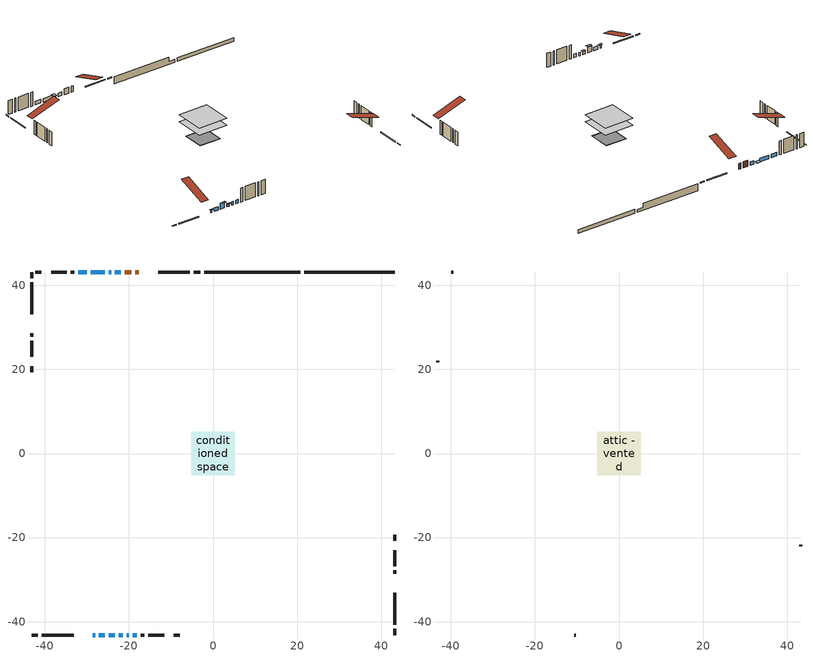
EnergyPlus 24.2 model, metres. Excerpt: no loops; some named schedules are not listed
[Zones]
conditioned space
 floor adiabatic (AdiabaticFloorConstruction): -5.22,-5.22 -5.22,5.22 5.22,5.22 5.22,-5.22 z3.69
 floor foundation (Slab1 construction): -3.64,-3.64 -3.64,3.64 3.64,3.64 3.64,-3.64 z-1.19
 floor foundation (Slab1 construction 1): -3.75,-3.75 -3.75,3.75 3.75,3.75 3.75,-3.75 z-1.19
 wall outside (RimJoist1 construction): -3.04,43.17 -4.57,43.17 / -43.17,-43.17 -41.64,-43.17 / -43.17,43.17 -43.17,41.64 / 43.17,-43.17 43.17,-41.64 z1.25:1.55
 wall outside (RimJoist2 construction): -5.5,43.17 -13.07,43.17 / -40.71,-43.17 -33.13,-43.17 / -43.17,40.71 -43.17,33.13 / 43.17,-40.71 43.17,-33.13 z1.25:1.55
 wall outside (AdiabaticWallConstruction 1): -17.61,43.17 -18.52,43.17 / -19.45,43.17 -21.04,43.17 z1.25:3.28
 wall outside (AdiabaticWallConstruction): -28.6,-43.17 -28.06,-43.17 z1.25:2.14; -27.13,-43.17 -25.77,-43.17 / -21.96,43.17 -23.33,43.17 / -25.74,43.17 -29.12,43.17 / -20.52,-43.17 -20.01,-43.17 / -19.08,-43.17 -18.09,-43.17 / -30.05,43.17 -32.04,43.17 z1.25:2.47; -24.25,43.17 -24.82,43.17 z1.25:1.63; -24.84,-43.17 -23.31,-43.17 z1.25:3.31; -22.39,-43.17 -21.45,-43.17 z1.25:2.24
 wall outside (Wall1 construction): -32.97,43.17 -33.81,43.17 / -17.16,-43.17 -16.32,-43.17 / -43.17,28.59 -43.17,27.75 / 43.17,-28.59 43.17,-27.75 z1.25:6.13
 wall outside (Wall2 construction): -34.74,43.17 -38.52,43.17 / -15.39,-43.17 -11.6,-43.17 / -43.17,26.82 -43.17,23.04 / 43.17,-26.82 43.17,-23.04 z1.25:6.13
 wall outside (Wall4 construction): -40.81,43.17 -42.24,43.17 / -9.31,-43.17 -7.88,-43.17 / -43.17,20.75 -43.17,19.32 / 43.17,-20.75 43.17,-19.32 z1.25:6.13
 wall foundation (FoundationWall1 construction): 43.17,43.17 21.68,43.17 z-1.19:0.11
 wall foundation (FoundationWall2 construction): -2.11,43.17,-1.19 -2.11,43.17,1.25 18.47,43.17,1.25 18.47,43.17,-0.2 20.75,43.17,-0.2 20.75,43.17,-1.19
 window (WindowConstruction 6): -28.59,-43.17 -28.06,-43.17 z1.25:2.14
 window (WindowConstruction 8): -27.13,-43.17 -25.77,-43.17 z1.25:2.47
 window (WindowConstruction 9): -21.96,43.17 -23.33,43.17 z1.25:2.47
 window (WindowConstruction 7): -24.26,43.17 -24.81,43.17 z1.25:1.63
 window (WindowConstruction): -24.84,-43.17 -23.32,-43.17 z1.25:3.31
 window (WindowConstruction 1): -22.39,-43.17 -21.45,-43.17 z1.25:2.24
 window (WindowConstruction 2): -25.74,43.17 -29.12,43.17 z1.25:2.47
 window (WindowConstruction 3): -20.52,-43.17 -20.01,-43.17 z1.25:2.47
 window (WindowConstruction 4): -19.08,-43.17 -18.09,-43.17 z1.25:2.47
 window (WindowConstruction 5): -30.05,43.17 -32.04,43.17 z1.25:2.47
 door (Door): -17.61,43.17 -18.52,43.17 z1.25:3.28
 door (Door 1): -19.45,43.17 -21.04,43.17 z1.25:3.28
 ceiling adiabatic (AdiabaticFloorConstruction): 5.22,-5.22 5.22,5.22 -5.22,5.22 -5.22,-5.22 z3.69
attic - vented
 floor to conditioned space (Floor1 construction Reversed): -5.22,-5.22 -5.22,5.22 5.22,5.22 5.22,-5.22 z6.13
 wall outside (Wall3 construction): -39.45,43.17 -39.88,43.17 / -10.67,-43.17 -10.24,-43.17 / -43.17,22.11 -43.17,21.68 / 43.17,-22.11 43.17,-21.68 z1.25:6.13
 roof outside (Roof1 construction): -16.68,43.17,6.13 -16.68,32.99,9.52 -14,32.99,9.52 -14,43.17,6.13; -29.52,-43.17,6.13 -29.52,-32.99,9.52 -32.2,-32.99,9.52 -32.2,-43.17,6.13; -43.17,29.52,6.13 -32.99,29.52,9.52 -32.99,32.2,9.52 -43.17,32.2,6.13; 43.17,-29.52,6.13 32.99,-29.52,9.52 32.99,-32.2,9.52 43.17,-32.2,6.13
shading: -27.76,-43.17 -28.89,-43.17 -28.89,-43.78 -27.76,-43.78 z2.44; -25.11,43.17 -23.96,43.17 -23.96,44.39 -25.11,44.39 z1.93; -23.17,-43.17 -24.99,-43.17 -24.99,-43.78 -23.17,-43.78 z3.46; -21.3,-43.17 -22.54,-43.17 -22.54,-43.78 -21.3,-43.78 z2.39
[Building]
Building 1: Terrain=Suburbs
[Site:Location]
Fredericton_NB: Latitude {deg}=45.87; Longitude {deg}=-66.54; Time Zone {hr}=-4; Elevation {m}=21; Keep Site Location Information=Yes
[Site:GroundTemperature:Shallow]
1.40444, -0.745387, -0.917552, 0.102649, 4.19819, 8.27465, 11.8087, 14.0475, 14.2377, 12.4168, 8.97287, 5.02146
[Site:WaterMainsTemperature]
Calculation Method=Schedule; Temperature Schedule=mains temperature schedule
[Material] Roughness=Rough; Thermal Absorptance=0.9
Name | Thickness {m} | Conductivity {W/m-K} | Density {kg/m3} | Specific Heat {J/kg-K} | Solar Absorptance | Visible Absorptance
asphalt or fiberglass shingles | 0.00635 | 0.162714 | 1121.4 | 1465.45 | 0.4 | 0.4
ceiling loosefill ins | 0.254 | 0.0480833 | 16.02 | 1046.75 | 0.7 | 0.7
ceiling stud and cavity | 0.1397 | 0.184076 | 65.682 | 1177.47 | 0.7 | 0.7
concrete 4.0 in. | 0.1016 | 1.803125 | 2242.8 | 837.4 | 0.7 | 0.7
concrete 8.0 in. | 0.2032 | 1.803125 | 2242.8 | 837.4 | 0.7 | 0.7
door material | 0.04445 | 0.053851 | 512.64 | 1214.23 | 0.7 | 0.7
exterior vertical ins | 0.0442575 | 0.029427 | 32.04 | 1214.23 | 0.7 | 0.7
floor covering | 0.0127 | 0.0433444 | 54.468 | 1339.84 | 0.6 | 0.6
floor rigid ins; wall rigid ins 1 | 0.512978 | 0.029427 | 32.04 | 1214.23 | 0.7 | 0.7
floor stud and cavity | 0.1397 | 1.75129 | 37.0049 | 1207.88 | 0.7 | 0.7
furniture material conditioned space 1 | 0.1524 | 0.115458 | 640.8 | 1214.23 | 0.6 | 0.6
gypsum board | 0.0127 | 0.160291 | 801 | 837.4 | 0.6 | 0.6
gypsum board 1 | 0.0127 | 0.160291 | 801 | 837.4 | 0.7 | 0.7
osb sheathing 0.5 in. | 0.0127 | 0.115458 | 512.64 | 1214.23 | 0.7 | 0.7
osb sheathing 0.75 in. | 0.01905 | 0.115458 | 512.64 | 1214.23 | 0.7 | 0.7
osb sheathing 2.0 in. | 0.0508 | 0.115458 | 512.64 | 1214.23 | 0.7 | 0.7
rim joist rigid ins | 0.103632 | 0.029427 | 32.04 | 1214.23 | 0.7 | 0.7
rim joist stud and cavity | 0.0508 | 0.273253 | 125.044 | 1163.47 | 0.6 | 0.6
rim joist stud and cavity 1 | 0.0508 | 0.14676 | 125.044 | 1163.47 | 0.6 | 0.6
wall rigid ins | 0.051816 | 0.029427 | 32.04 | 1214.23 | 0.7 | 0.7
wall stud and cavity | 0.1397 | 0.107797 | 139.0536 | 1170.24 | 0.7 | 0.7
wall stud and cavity 1 | 0.1397 | 0.074496 | 139.0536 | 1170.24 | 0.7 | 0.7
wall stud and cavity 2 | 0.0889 | 6.1454 | 50.32683 | 1063.81 | 0.6 | 0.6
wall stud and cavity 3 | 0.1397 | 0.543595 | 139.0536 | 1170.24 | 0.7 | 0.7
wall stud and cavity 4 | 0.0889 | 0.380278 | 52.3479 | 1209.89 | 0.7 | 0.7
wall stud and cavity 5 | 0.0889 | 0.391764 | 83.0341 | 1211.67 | 0.7 | 0.7
wood siding | 0.0254 | 0.102417 | 544.68 | 1172.36 | 0.4 | 0.4
wood siding 1 | 0.00254 | 0.102417 | 544.68 | 1172.36 | 0.4 | 0.4
wood siding 2; wood siding 3; wood siding 4 | 0.0254 | 0.102417 | 544.68 | 1172.36 | 0.7 | 0.7
[WindowMaterial:SimpleGlazingSystem]
Name | U-Factor {W/m2-K} | Solar Heat Gain Coefficient
WindowMaterial | 1.82321 | 0.39
WindowMaterial 1 | 1.91121 | 0.34
WindowMaterial 2 | 1.67331 | 0.42
WindowMaterial 3 | 1.99922 | 0.31
WindowMaterial 4 | 1.84876 | 0.36
WindowMaterial 5 | 3.04568 | 0.44
WindowMaterial 6 | 3.071798 | 0.32
WindowMaterial 7 | 1.92938 | 0.34
[Construction]
AdiabaticFloorConstruction: floor stud and cavity, floor rigid ins, osb sheathing 0.75 in., floor covering
AdiabaticWallConstruction: wood siding 3, wall rigid ins 1, wall stud and cavity 4, gypsum board
AdiabaticWallConstruction 1: wood siding 4, wall rigid ins 1, wall stud and cavity 4, gypsum board
Door; Door 1: door material
Floor1 construction Reversed: gypsum board, ceiling stud and cavity, ceiling loosefill ins
FoundationWall1 construction: concrete 8.0 in.
FoundationWall2 construction: concrete 8.0 in., gypsum board 1
furniture construction conditioned space 1: furniture material conditioned space 1
PartitionWallConstruction: gypsum board, wall stud and cavity 5, gypsum board
RimJoist1 construction: wood siding 2, rim joist rigid ins, osb sheathing 2.0 in., rim joist stud and cavity
RimJoist2 construction: wood siding 2, rim joist rigid ins, osb sheathing 2.0 in., rim joist stud and cavity 1
Roof1 construction: asphalt or fiberglass shingles
Slab1 construction; Slab1 construction 1: concrete 4.0 in.
Wall1 construction: wood siding, osb sheathing 0.5 in., wall stud and cavity, gypsum board
Wall2 construction: wood siding, osb sheathing 0.5 in., wall stud and cavity 1, gypsum board
Wall3 construction: wood siding 1, wall stud and cavity 2
Wall4 construction: wood siding, wall rigid ins, osb sheathing 0.5 in., wall stud and cavity 3, gypsum board
WindowConstruction: WindowMaterial
WindowConstruction 1: WindowMaterial 1
WindowConstruction 2: WindowMaterial 2
WindowConstruction 3: WindowMaterial 3
WindowConstruction 4; WindowConstruction 5: WindowMaterial 4
WindowConstruction 6: WindowMaterial 5
WindowConstruction 7: WindowMaterial 6
WindowConstruction 8; WindowConstruction 9: WindowMaterial 7
[Zone] Multiplier=1; Part of Total Floor Area=Yes
Name | Volume {m3}
attic - vented | 60.1427
conditioned space | 499.3
[Space]
Name | Zone | Volume {m3}
attic - vented 1 | attic - vented | 60.1427
conditioned space 1 | conditioned space | 499.3
[ZoneInfiltration:EffectiveLeakageArea]
infil attic - vented 1: Zone or Space=attic - vented 1; Schedule=Always On Discrete; Effective Air Leakage Area {cm2}=4368; Stack Coefficient=0.000575049; Wind Coefficient=1.62021e-05
[ZoneMixing]
whole house fan mix: Zone or Space=attic - vented; Schedule=Always On Continuous; Design Flow Rate Calculation Method=Flow/Zone; Design Flow Rate {m3/s}=0; Source Zone or Space=conditioned space
[SurfaceProperty:ExposedFoundationPerimeter] Exposed Perimeter Calculation Method=TotalExposedPerimeter
Name | Total Exposed Perimeter {m}
Slab1 | 21.488
Slab1 1 | 22.86
[InternalMass] Zone or ZoneList=conditioned space; Space or SpaceList=conditioned space 1
Name | Construction | Surface Area {m2}
furniture mass conditioned space 1 | furniture construction conditioned space 1 | 87.3601
partition wall mass | PartitionWallConstruction | 218.4
[Lights]
interior lighting: Zone or ZoneList or Space or SpaceList=conditioned space 1; Schedule=interior lighting schedule; Design Level Calculation Method=LightingLevel; Lighting Level {W}=343.2; Return Air Fraction=0; Fraction Radiant=0.6; Fraction Visible=0.2; Fraction Replaceable=1
[People]
occupants: Zone or ZoneList or Space or SpaceList=conditioned space 1; Number of People Schedule=occupants schedule; Number of People Calculation Method=People; Number of People=3; Fraction Radiant=0.314171; Sensible Heat Fraction=0.56303; Activity Level Schedule=occupants activity schedule; Carbon Dioxide Generation Rate {m3/s-W}=0; Enable ASHRAE 55 Comfort Warnings=No; Mean Radiant Temperature Calculation Type=EnclosureAveraged
[ElectricEquipment] Zone or ZoneList or Space or SpaceList=conditioned space 1; Design Level Calculation Method=EquipmentLevel
Name | Schedule | Design Level {W} | Fraction Latent | Fraction Radiant | Fraction Lost
clothes dryer | clothes dryer schedule | 140.772 | 0.015 | 0.081 | 0.85
clothes washer | clothes washer schedule | 32.1985 | 0.03 | 0.162 | 0.7
cooking range | cooking range schedule | 215.147 | 0.08 | 0.432 | 0.2
dishwasher | dishwasher schedule | 66.8632 | 0.3 | 0.18 | 0.4
fridge | fridge schedule | 72.9452 | 0 | 0.6 | 0
mech vent bath fan 0 | mech vent bath fan 0 schedule | 25.1 | 0 | 0 | 1
mech vent house fan | mech vent house fan schedule | 0 | 0 | 0 | 1
mech vent house fan cfis | mech vent house fan cfis schedule | 0 | 0 | 0 | 0
misc plug loads | misc plug loads schedule | 494.7 | 0.045 | 0.513 | 0.1
whole house fan | Always On Discrete | 0 | 0 | 0 | 1
[OtherEquipment] Zone or ZoneList or Space or SpaceList=conditioned space 1; Design Level Calculation Method=EquipmentLevel
Name | Fuel Type | Schedule | Design Level {W} | Fraction Latent | Fraction Radiant | Fraction Lost
clothes dryer 1 | Electricity | clothes dryer schedule | 0 | 0.015 | 0.081 | 0.85
cooking range 1 | Electricity | cooking range schedule | 0 | 0.08 | 0.432 | 0.2
general water use latent | None | general water use schedule | 62.594 | 1 | 0 | 0
general water use sensible | None | general water use schedule | -61.6891 | 0 | 0.6 | 0
mech vent house fan latent load | None | Always On Discrete | 0 | 1 | 0 | 0
mech vent house fan sensible load | None | Always On Discrete | 0 | 0 | 0 | 0
water heater energy adjustment1 | Electricity | Always On Discrete | 0.01 | 0 | 0 | 1
[ZoneInfiltration:DesignFlowRate] Zone or ZoneList or Space or SpaceList=conditioned space 1; Schedule=Always On Discrete; Design Flow Rate Calculation Method=Flow/Zone; Design Flow Rate {m3/s}=0
infil flow; natural vent flow; whole house fan flow
[Foundation:Kiva] Initial Indoor Air Temperature {C}=18; Wall Depth Below Slab {m}=0.2032
Name | Wall Height Above Grade {m} | Custom Block Material Name 1 | Custom Block Depth 1 {m} | Custom Block X Position 1 {m} | Custom Block Z Position 1 {m}
Foundation Kiva 1 | 0.110002
Foundation Kiva 2 | 1.24998 | exterior vertical ins | 2.43998 | 0.2159 | 0
[Foundation:Kiva:Settings]
Soil Conductivity {W/m-K}=0.849921; Soil Density {kg/m3}=1842.3; Soil Specific Heat {J/kg-K}=418.7; Ground Solar Absorptivity=0.9; Ground Thermal Absorptivity=0.9; Ground Surface Roughness {m}=0.03; Far-Field Width {m}=40; Deep-Ground Boundary Condition=ZeroFlux; Deep-Ground Depth {m}=40; Minimum Cell Dimension {m}=0.2; Maximum Cell Growth Coefficient=3; Simulation Timestep=Timestep
[Exterior:Lights]
exterior lighting: Schedule=exterior lighting schedule; Design Level {W}=75.6
[Schedule:Constant]
Name | Hourly Value
Always On Continuous; mech vent house fan schedule; mech vent house fan cfis schedule; Always On Discrete | 1
occupants activity schedule | 117.228
fridge schedule | 0
[Schedule:Week:Daily]
interior lighting schedule Week Rule - Jan1-Jan27: interior lighting schedule day, interior lighting schedule day, interior lighting schedule day, interior lighting schedule day, interior lighting schedule day, interior lighting schedule day, interior lighting schedule day, interior lighting schedule default day, interior lighting schedule default day, interior lighting schedule default day, interior lighting schedule default day, interior lighting schedule default day
interior lighting schedule Week Rule - Jan28-Feb3: interior lighting schedule day, interior lighting schedule day, interior lighting schedule day, interior lighting schedule day, interior lighting schedule day 1, interior lighting schedule day 1, interior lighting schedule day 1, interior lighting schedule default day, interior lighting schedule default day, interior lighting schedule default day, interior lighting schedule default day, interior lighting schedule default day
interior lighting schedule Week Rule - Feb4-Feb24: interior lighting schedule day 1, interior lighting schedule day 1, interior lighting schedule day 1, interior lighting schedule day 1, interior lighting schedule day 1, interior lighting schedule day 1, interior lighting schedule day 1, interior lighting schedule default day, interior lighting schedule default day, interior lighting schedule default day, interior lighting schedule default day, interior lighting schedule default day
interior lighting schedule Week Rule - Feb25-Mar3: interior lighting schedule day 1, interior lighting schedule day 1, interior lighting schedule day 1, interior lighting schedule day 1, interior lighting schedule day 2, interior lighting schedule day 2, interior lighting schedule day 2, interior lighting schedule default day, interior lighting schedule default day, interior lighting schedule default day, interior lighting schedule default day, interior lighting schedule default day
interior lighting schedule Week Rule - Mar4-Mar31: interior lighting schedule day 2, interior lighting schedule day 2, interior lighting schedule day 2, interior lighting schedule day 2, interior lighting schedule day 2, interior lighting schedule day 2, interior lighting schedule day 2, interior lighting schedule default day, interior lighting schedule default day, interior lighting schedule default day, interior lighting schedule default day, interior lighting schedule default day
interior lighting schedule Week Rule - Apr1-Apr28: interior lighting schedule day 3, interior lighting schedule day 3, interior lighting schedule day 3, interior lighting schedule day 3, interior lighting schedule day 3, interior lighting schedule day 3, interior lighting schedule day 3, interior lighting schedule default day, interior lighting schedule default day, interior lighting schedule default day, interior lighting schedule default day, interior lighting schedule default day
interior lighting schedule Week Rule - Apr29-May5: interior lighting schedule day 3, interior lighting schedule day 3, interior lighting schedule day 4, interior lighting schedule day 4, interior lighting schedule day 4, interior lighting schedule day 4, interior lighting schedule day 4, interior lighting schedule default day, interior lighting schedule default day, interior lighting schedule default day, interior lighting schedule default day, interior lighting schedule default day
interior lighting schedule Week Rule - May6-May26: interior lighting schedule day 4, interior lighting schedule day 4, interior lighting schedule day 4, interior lighting schedule day 4, interior lighting schedule day 4, interior lighting schedule day 4, interior lighting schedule day 4, interior lighting schedule default day, interior lighting schedule default day, interior lighting schedule default day, interior lighting schedule default day, interior lighting schedule default day
interior lighting schedule Week Rule - May27-Jun2: interior lighting schedule day 4, interior lighting schedule day 4, interior lighting schedule day 4, interior lighting schedule day 4, interior lighting schedule day 4, interior lighting schedule day 5, interior lighting schedule day 5, interior lighting schedule default day, interior lighting schedule default day, interior lighting schedule default day, interior lighting schedule default day, interior lighting schedule default day
interior lighting schedule Week Rule - Jun3-Jun30: interior lighting schedule day 5, interior lighting schedule day 5, interior lighting schedule day 5, interior lighting schedule day 5, interior lighting schedule day 5, interior lighting schedule day 5, interior lighting schedule day 5, interior lighting schedule default day, interior lighting schedule default day, interior lighting schedule default day, interior lighting schedule default day, interior lighting schedule default day
interior lighting schedule Week Rule - Jul1-Jul28: interior lighting schedule day 6, interior lighting schedule day 6, interior lighting schedule day 6, interior lighting schedule day 6, interior lighting schedule day 6, interior lighting schedule day 6, interior lighting schedule day 6, interior lighting schedule default day, interior lighting schedule default day, interior lighting schedule default day, interior lighting schedule default day, interior lighting schedule default day
interior lighting schedule Week Rule - Jul29-Aug4: interior lighting schedule day 6, interior lighting schedule day 6, interior lighting schedule day 6, interior lighting schedule day 7, interior lighting schedule day 7, interior lighting schedule day 7, interior lighting schedule day 7, interior lighting schedule default day, interior lighting schedule default day, interior lighting schedule default day, interior lighting schedule default day, interior lighting schedule default day
interior lighting schedule Week Rule - Aug5-Aug25: interior lighting schedule day 7, interior lighting schedule day 7, interior lighting schedule day 7, interior lighting schedule day 7, interior lighting schedule day 7, interior lighting schedule day 7, interior lighting schedule day 7, interior lighting schedule default day, interior lighting schedule default day, interior lighting schedule default day, interior lighting schedule default day, interior lighting schedule default day
interior lighting schedule Week Rule - Aug26-Sep1: interior lighting schedule day 7, interior lighting schedule day 7, interior lighting schedule day 7, interior lighting schedule day 7, interior lighting schedule day 7, interior lighting schedule day 7, interior lighting schedule day 8, interior lighting schedule default day, interior lighting schedule default day, interior lighting schedule default day, interior lighting schedule default day, interior lighting schedule default day
interior lighting schedule Week Rule - Sep2-Sep29: interior lighting schedule day 8, interior lighting schedule day 8, interior lighting schedule day 8, interior lighting schedule day 8, interior lighting schedule day 8, interior lighting schedule day 8, interior lighting schedule day 8, interior lighting schedule default day, interior lighting schedule default day, interior lighting schedule default day, interior lighting schedule default day, interior lighting schedule default day
interior lighting schedule Week Rule - Sep30-Oct6: interior lighting schedule day 8, interior lighting schedule day 9, interior lighting schedule day 9, interior lighting schedule day 9, interior lighting schedule day 9, interior lighting schedule day 9, interior lighting schedule day 9, interior lighting schedule default day, interior lighting schedule default day, interior lighting schedule default day, interior lighting schedule default day, interior lighting schedule default day
interior lighting schedule Week Rule - Oct7-Oct27: interior lighting schedule day 9, interior lighting schedule day 9, interior lighting schedule day 9, interior lighting schedule day 9, interior lighting schedule day 9, interior lighting schedule day 9, interior lighting schedule day 9, interior lighting schedule default day, interior lighting schedule default day, interior lighting schedule default day, interior lighting schedule default day, interior lighting schedule default day
interior lighting schedule Week Rule - Oct28-Nov3: interior lighting schedule day 9, interior lighting schedule day 9, interior lighting schedule day 9, interior lighting schedule day 9, interior lighting schedule day 10, interior lighting schedule day 10, interior lighting schedule day 10, interior lighting schedule default day, interior lighting schedule default day, interior lighting schedule default day, interior lighting schedule default day, interior lighting schedule default day
interior lighting schedule Week Rule - Nov4-Nov24: interior lighting schedule day 10, interior lighting schedule day 10, interior lighting schedule day 10, interior lighting schedule day 10, interior lighting schedule day 10, interior lighting schedule day 10, interior lighting schedule day 10, interior lighting schedule default day, interior lighting schedule default day, interior lighting schedule default day, interior lighting schedule default day, interior lighting schedule default day
interior lighting schedule Week Rule - Nov25-Dec1: interior lighting schedule day 10, interior lighting schedule day 10, interior lighting schedule day 10, interior lighting schedule day 10, interior lighting schedule day 10, interior lighting schedule day 10, interior lighting schedule day 11, interior lighting schedule default day, interior lighting schedule default day, interior lighting schedule default day, interior lighting schedule default day, interior lighting schedule default day
interior lighting schedule Week Rule - Dec2-Dec31: interior lighting schedule day 11, interior lighting schedule day 11, interior lighting schedule day 11, interior lighting schedule day 11, interior lighting schedule day 11, interior lighting schedule day 11, interior lighting schedule day 11, interior lighting schedule default day, interior lighting schedule default day, interior lighting schedule default day, interior lighting schedule default day, interior lighting schedule default day
occupants schedule Week Rule - Jan1-Dec31: occupants schedule day, occupants schedule day, occupants schedule day, occupants schedule day, occupants schedule day, occupants schedule day, occupants schedule day, occupants schedule default day, occupants schedule default day, occupants schedule default day, occupants schedule default day, occupants schedule default day
clothes dryer schedule Week Rule - Jan1-Dec31: clothes dryer schedule day, clothes dryer schedule day, clothes dryer schedule day, clothes dryer schedule day, clothes dryer schedule day, clothes dryer schedule day, clothes dryer schedule day, clothes dryer schedule default day, clothes dryer schedule default day, clothes dryer schedule default day, clothes dryer schedule default day, clothes dryer schedule default day
clothes washer schedule Week Rule - Jan1-Dec31: clothes washer schedule day, clothes washer schedule day, clothes washer schedule day, clothes washer schedule day, clothes washer schedule day, clothes washer schedule day, clothes washer schedule day, clothes washer schedule default day, clothes washer schedule default day, clothes washer schedule default day, clothes washer schedule default day, clothes washer schedule default day
cooking range schedule Week Rule - Jan1-Dec31: cooking range schedule day, cooking range schedule day, cooking range schedule day, cooking range schedule day, cooking range schedule day, cooking range schedule day, cooking range schedule day, cooking range schedule default day, cooking range schedule default day, cooking range schedule default day, cooking range schedule default day, cooking range schedule default day
dishwasher schedule Week Rule - Jan1-Dec31: dishwasher schedule day, dishwasher schedule day, dishwasher schedule day, dishwasher schedule day, dishwasher schedule day, dishwasher schedule day, dishwasher schedule day, dishwasher schedule default day, dishwasher schedule default day, dishwasher schedule default day, dishwasher schedule default day, dishwasher schedule default day
mech vent bath fan 0 schedule Week Rule - Jan1-Dec31: mech vent bath fan 0 schedule day, mech vent bath fan 0 schedule day, mech vent bath fan 0 schedule day, mech vent bath fan 0 schedule day, mech vent bath fan 0 schedule day, mech vent bath fan 0 schedule day, mech vent bath fan 0 schedule day, mech vent bath fan 0 schedule default day, mech vent bath fan 0 schedule default day, mech vent bath fan 0 schedule default day, mech vent bath fan 0 schedule default day, mech vent bath fan 0 schedule default day
misc plug loads schedule Week Rule - Jan1-Dec31: misc plug loads schedule day, misc plug loads schedule day, misc plug loads schedule day, misc plug loads schedule day, misc plug loads schedule day, misc plug loads schedule day, misc plug loads schedule day, misc plug loads schedule default day, misc plug loads schedule default day, misc plug loads schedule default day, misc plug loads schedule default day, misc plug loads schedule default day
general water use schedule Week Rule - Jan1-Dec31: general water use schedule day, general water use schedule day, general water use schedule day, general water use schedule day, general water use schedule day, general water use schedule day, general water use schedule day, general water use schedule default day, general water use schedule default day, general water use schedule default day, general water use schedule default day, general water use schedule default day
exterior lighting schedule Week Rule - Jan1-Jan27: exterior lighting schedule day, exterior lighting schedule day, exterior lighting schedule day, exterior lighting schedule day, exterior lighting schedule day, exterior lighting schedule day, exterior lighting schedule day, exterior lighting schedule default day, exterior lighting schedule default day, exterior lighting schedule default day, exterior lighting schedule default day, exterior lighting schedule default day
exterior lighting schedule Week Rule - Jan28-Feb3: exterior lighting schedule day, exterior lighting schedule day, exterior lighting schedule day, exterior lighting schedule day, exterior lighting schedule day 1, exterior lighting schedule day 1, exterior lighting schedule day 1, exterior lighting schedule default day, exterior lighting schedule default day, exterior lighting schedule default day, exterior lighting schedule default day, exterior lighting schedule default day
exterior lighting schedule Week Rule - Feb4-Feb24: exterior lighting schedule day 1, exterior lighting schedule day 1, exterior lighting schedule day 1, exterior lighting schedule day 1, exterior lighting schedule day 1, exterior lighting schedule day 1, exterior lighting schedule day 1, exterior lighting schedule default day, exterior lighting schedule default day, exterior lighting schedule default day, exterior lighting schedule default day, exterior lighting schedule default day
exterior lighting schedule Week Rule - Feb25-Mar3: exterior lighting schedule day 1, exterior lighting schedule day 1, exterior lighting schedule day 1, exterior lighting schedule day 1, exterior lighting schedule day 2, exterior lighting schedule day 2, exterior lighting schedule day 2, exterior lighting schedule default day, exterior lighting schedule default day, exterior lighting schedule default day, exterior lighting schedule default day, exterior lighting schedule default day
exterior lighting schedule Week Rule - Mar4-Mar31: exterior lighting schedule day 2, exterior lighting schedule day 2, exterior lighting schedule day 2, exterior lighting schedule day 2, exterior lighting schedule day 2, exterior lighting schedule day 2, exterior lighting schedule day 2, exterior lighting schedule default day, exterior lighting schedule default day, exterior lighting schedule default day, exterior lighting schedule default day, exterior lighting schedule default day
exterior lighting schedule Week Rule - Apr1-Apr28: exterior lighting schedule day 3, exterior lighting schedule day 3, exterior lighting schedule day 3, exterior lighting schedule day 3, exterior lighting schedule day 3, exterior lighting schedule day 3, exterior lighting schedule day 3, exterior lighting schedule default day, exterior lighting schedule default day, exterior lighting schedule default day, exterior lighting schedule default day, exterior lighting schedule default day
exterior lighting schedule Week Rule - Apr29-May5: exterior lighting schedule day 3, exterior lighting schedule day 3, exterior lighting schedule day 4, exterior lighting schedule day 4, exterior lighting schedule day 4, exterior lighting schedule day 4, exterior lighting schedule day 4, exterior lighting schedule default day, exterior lighting schedule default day, exterior lighting schedule default day, exterior lighting schedule default day, exterior lighting schedule default day
exterior lighting schedule Week Rule - May6-May26: exterior lighting schedule day 4, exterior lighting schedule day 4, exterior lighting schedule day 4, exterior lighting schedule day 4, exterior lighting schedule day 4, exterior lighting schedule day 4, exterior lighting schedule day 4, exterior lighting schedule default day, exterior lighting schedule default day, exterior lighting schedule default day, exterior lighting schedule default day, exterior lighting schedule default day
exterior lighting schedule Week Rule - May27-Jun2: exterior lighting schedule day 4, exterior lighting schedule day 4, exterior lighting schedule day 4, exterior lighting schedule day 4, exterior lighting schedule day 4, exterior lighting schedule day 5, exterior lighting schedule day 5, exterior lighting schedule default day, exterior lighting schedule default day, exterior lighting schedule default day, exterior lighting schedule default day, exterior lighting schedule default day
exterior lighting schedule Week Rule - Jun3-Jun30: exterior lighting schedule day 5, exterior lighting schedule day 5, exterior lighting schedule day 5, exterior lighting schedule day 5, exterior lighting schedule day 5, exterior lighting schedule day 5, exterior lighting schedule day 5, exterior lighting schedule default day, exterior lighting schedule default day, exterior lighting schedule default day, exterior lighting schedule default day, exterior lighting schedule default day
exterior lighting schedule Week Rule - Jul1-Jul28: exterior lighting schedule day 6, exterior lighting schedule day 6, exterior lighting schedule day 6, exterior lighting schedule day 6, exterior lighting schedule day 6, exterior lighting schedule day 6, exterior lighting schedule day 6, exterior lighting schedule default day, exterior lighting schedule default day, exterior lighting schedule default day, exterior lighting schedule default day, exterior lighting schedule default day
exterior lighting schedule Week Rule - Jul29-Aug4: exterior lighting schedule day 6, exterior lighting schedule day 6, exterior lighting schedule day 6, exterior lighting schedule day 7, exterior lighting schedule day 7, exterior lighting schedule day 7, exterior lighting schedule day 7, exterior lighting schedule default day, exterior lighting schedule default day, exterior lighting schedule default day, exterior lighting schedule default day, exterior lighting schedule default day
exterior lighting schedule Week Rule - Aug5-Aug25: exterior lighting schedule day 7, exterior lighting schedule day 7, exterior lighting schedule day 7, exterior lighting schedule day 7, exterior lighting schedule day 7, exterior lighting schedule day 7, exterior lighting schedule day 7, exterior lighting schedule default day, exterior lighting schedule default day, exterior lighting schedule default day, exterior lighting schedule default day, exterior lighting schedule default day
exterior lighting schedule Week Rule - Aug26-Sep1: exterior lighting schedule day 7, exterior lighting schedule day 7, exterior lighting schedule day 7, exterior lighting schedule day 7, exterior lighting schedule day 7, exterior lighting schedule day 7, exterior lighting schedule day 8, exterior lighting schedule default day, exterior lighting schedule default day, exterior lighting schedule default day, exterior lighting schedule default day, exterior lighting schedule default day
exterior lighting schedule Week Rule - Sep2-Sep29: exterior lighting schedule day 8, exterior lighting schedule day 8, exterior lighting schedule day 8, exterior lighting schedule day 8, exterior lighting schedule day 8, exterior lighting schedule day 8, exterior lighting schedule day 8, exterior lighting schedule default day, exterior lighting schedule default day, exterior lighting schedule default day, exterior lighting schedule default day, exterior lighting schedule default day
exterior lighting schedule Week Rule - Sep30-Oct6: exterior lighting schedule day 8, exterior lighting schedule day 9, exterior lighting schedule day 9, exterior lighting schedule day 9, exterior lighting schedule day 9, exterior lighting schedule day 9, exterior lighting schedule day 9, exterior lighting schedule default day, exterior lighting schedule default day, exterior lighting schedule default day, exterior lighting schedule default day, exterior lighting schedule default day
exterior lighting schedule Week Rule - Oct7-Oct27: exterior lighting schedule day 9, exterior lighting schedule day 9, exterior lighting schedule day 9, exterior lighting schedule day 9, exterior lighting schedule day 9, exterior lighting schedule day 9, exterior lighting schedule day 9, exterior lighting schedule default day, exterior lighting schedule default day, exterior lighting schedule default day, exterior lighting schedule default day, exterior lighting schedule default day
exterior lighting schedule Week Rule - Oct28-Nov3: exterior lighting schedule day 9, exterior lighting schedule day 9, exterior lighting schedule day 9, exterior lighting schedule day 9, exterior lighting schedule day 10, exterior lighting schedule day 10, exterior lighting schedule day 10, exterior lighting schedule default day, exterior lighting schedule default day, exterior lighting schedule default day, exterior lighting schedule default day, exterior lighting schedule default day
[Schedule:Year]
interior lighting schedule: interior lighting schedule Week Rule - Jan1-Jan27, 1, 1, 1, 27, interior lighting schedule Week Rule - Jan28-Feb3, 1, 28, 2, 3, interior lighting schedule Week Rule - Feb4-Feb24, 2, 4, 2, 24, interior lighting schedule Week Rule - Feb25-Mar3, 2, 25, 3, 3, interior lighting schedule Week Rule - Mar4-Mar31, 3, 4, 3, 31, interior lighting schedule Week Rule - Apr1-Apr28, 4, 1, 4, 28, interior lighting schedule Week Rule - Apr29-May5, 4, 29, 5, 5, interior lighting schedule Week Rule - May6-May26, 5, 6, 5, 26, interior lighting schedule Week Rule - May27-Jun2, 5, 27, 6, 2, interior lighting schedule Week Rule - Jun3-Jun30, 6, 3, 6, 30, interior lighting schedule Week Rule - Jul1-Jul28, 7, 1, 7, 28, interior lighting schedule Week Rule - Jul29-Aug4, 7, 29, 8, 4, interior lighting schedule Week Rule - Aug5-Aug25, 8, 5, 8, 25, interior lighting schedule Week Rule - Aug26-Sep1, 8, 26, 9, 1, interior lighting schedule Week Rule - Sep2-Sep29, 9, 2, 9, 29, interior lighting schedule Week Rule - Sep30-Oct6, 9, 30, 10, 6, interior lighting schedule Week Rule - Oct7-Oct27, 10, 7, 10, 27, interior lighting schedule Week Rule - Oct28-Nov3, 10, 28, 11, 3, interior lighting schedule Week Rule - Nov4-Nov24, 11, 4, 11, 24, interior lighting schedule Week Rule - Nov25-Dec1, 11, 25, 12, 1, interior lighting schedule Week Rule - Dec2-Dec31, 12, 2, 12, 31
occupants schedule: occupants schedule Week Rule - Jan1-Dec31, 1, 1, 12, 31
clothes dryer schedule: clothes dryer schedule Week Rule - Jan1-Dec31, 1, 1, 12, 31
clothes washer schedule: clothes washer schedule Week Rule - Jan1-Dec31, 1, 1, 12, 31
cooking range schedule: cooking range schedule Week Rule - Jan1-Dec31, 1, 1, 12, 31
dishwasher schedule: dishwasher schedule Week Rule - Jan1-Dec31, 1, 1, 12, 31
mech vent bath fan 0 schedule: mech vent bath fan 0 schedule Week Rule - Jan1-Dec31, 1, 1, 12, 31
misc plug loads schedule: misc plug loads schedule Week Rule - Jan1-Dec31, 1, 1, 12, 31
general water use schedule: general water use schedule Week Rule - Jan1-Dec31, 1, 1, 12, 31
exterior lighting schedule: exterior lighting schedule Week Rule - Jan1-Jan27, 1, 1, 1, 27, exterior lighting schedule Week Rule - Jan28-Feb3, 1, 28, 2, 3, exterior lighting schedule Week Rule - Feb4-Feb24, 2, 4, 2, 24, exterior lighting schedule Week Rule - Feb25-Mar3, 2, 25, 3, 3, exterior lighting schedule Week Rule - Mar4-Mar31, 3, 4, 3, 31, exterior lighting schedule Week Rule - Apr1-Apr28, 4, 1, 4, 28, exterior lighting schedule Week Rule - Apr29-May5, 4, 29, 5, 5, exterior lighting schedule Week Rule - May6-May26, 5, 6, 5, 26, exterior lighting schedule Week Rule - May27-Jun2, 5, 27, 6, 2, exterior lighting schedule Week Rule - Jun3-Jun30, 6, 3, 6, 30, exterior lighting schedule Week Rule - Jul1-Jul28, 7, 1, 7, 28, exterior lighting schedule Week Rule - Jul29-Aug4, 7, 29, 8, 4, exterior lighting schedule Week Rule - Aug5-Aug25, 8, 5, 8, 25, exterior lighting schedule Week Rule - Aug26-Sep1, 8, 26, 9, 1, exterior lighting schedule Week Rule - Sep2-Sep29, 9, 2, 9, 29, exterior lighting schedule Week Rule - Sep30-Oct6, 9, 30, 10, 6, exterior lighting schedule Week Rule - Oct7-Oct27, 10, 7, 10, 27, exterior lighting schedule Week Rule - Oct28-Nov3, 10, 28, 11, 3, exterior lighting schedule Week Rule - Nov4-Nov24, 11, 4, 11, 24, exterior lighting schedule Week Rule - Nov25-Dec1, 11, 25, 12, 1, exterior lighting schedule Week Rule - Dec2-Dec31, 12, 2, 12, 31
[Schedule:Compact]
mains temperature schedule: Through: 01/01, For: AllDays, Until: 24:00, 6.14222, Through: 01/02, For: AllDays, Until: 24:00, 6.07056, Through: 01/03, For: AllDays, Until: 24:00, 6.00056, Through: 01/04, For: AllDays, Until: 24:00, 5.93111, Through: 01/05, For: AllDays, Until: 24:00, 5.86333, Through: 01/06, For: AllDays, Until: 24:00, 5.79611, Through: 01/07, For: AllDays, Until: 24:00, 5.73056, Through: 01/08, For: AllDays, Until: 24:00, 5.66611, Through: 01/09, For: AllDays, Until: 24:00, 5.60278, Through: 01/10, For: AllDays, Until: 24:00, 5.54056, Through: 01/11, For: AllDays, Until: 24:00, 5.48, Through: 01/12, For: AllDays, Until: 24:00, 5.42056, Through: 01/13, For: AllDays, Until: 24:00, 5.36222, Through: 01/14, For: AllDays, Until: 24:00, 5.30556, Through: 01/15, For: AllDays, Until: 24:00, 5.25, Through: 01/16, For: AllDays, Until: 24:00, 5.19611, Through: 01/17, For: AllDays, Until: 24:00, 5.14333, Through: 01/18, For: AllDays, Until: 24:00, 5.09167, Through: 01/19, For: AllDays, Until: 24:00, 5.04167, Through: 01/20, For: AllDays, Until: 24:00, 4.99333, Through: 01/21, For: AllDays, Until: 24:00, 4.94611, Through: 01/22, For: AllDays, Until: 24:00, 4.90056, Through: 01/23, For: AllDays, Until: 24:00, 4.85611, Through: 01/24, For: AllDays, Until: 24:00, 4.81389, Through: 01/25, For: AllDays, Until: 24:00, 4.77222, Through: 01/26, For: AllDays, Until: 24:00, 4.73278, Through: 01/27, For: AllDays, Until: 24:00, 4.69444, Through: 01/28, For: AllDays, Until: 24:00, 4.65778, Through: 01/29, For: AllDays, Until: 24:00, 4.62278, Through: 01/30, For: AllDays, Until: 24:00, 4.58889, Through: 01/31, For: AllDays, Until: 24:00, 4.55667, Through: 02/01, For: AllDays, Until: 24:00, 4.52611, Through: 02/02, For: AllDays, Until: 24:00, 4.49722, Through: 02/03, For: AllDays, Until: 24:00, 4.47, Through: 02/04, For: AllDays, Until: 24:00, 4.44389, Through: 02/05, For: AllDays, Until: 24:00, 4.42, Through: 02/06, For: AllDays, Until: 24:00, 4.39722, Through: 02/07, For: AllDays, Until: 24:00, 4.37611, Through: 02/08, For: AllDays, Until: 24:00, 4.35722, Through: 02/09, For: AllDays, Until: 24:00, 4.33944, Through: 02/10, For: AllDays, Until: 24:00, 4.32333, Through: 02/11, For: AllDays, Until: 24:00, 4.30889, Through: 02/12, For: AllDays, Until: 24:00, 4.29556, Through: 02/13, For: AllDays, Until: 24:00, 4.28444, Through: 02/14, For: AllDays, Until: 24:00, 4.275, Through: 02/15, For: AllDays, Until: 24:00, 4.26722, Through: 02/16, For: AllDays, Until: 24:00, 4.26056, Through: 02/17, For: AllDays, Until: 24:00, 4.25611, Through: 02/18, For: AllDays, Until: 24:00, 4.25333, Through: 02/19, For: AllDays, Until: 24:00, 4.25167, Through: 02/20, For: AllDays, Until: 24:00, 4.25222, Through: 02/21, For: AllDays, Until: 24:00, 4.25389, Through: 02/22, For: AllDays, Until: 24:00, 4.25778, Through: 02/23, For: AllDays, Until: 24:00, 4.26278, Through: 02/24, For: AllDays, Until: 24:00, 4.27, Through: 02/25, For: AllDays, Until: 24:00, 4.27833, Through: 02/26, For: AllDays, Until: 24:00, 4.28889, Through: 02/27, For: AllDays, Until: 24:00, 4.30056, Through: 02/28, For: AllDays, Until: 24:00, 4.31389, Through: 03/01, For: AllDays, Until: 24:00, 4.32944, Through: 03/02, For: AllDays, Until: 24:00, 4.34611, Through: 03/03, For: AllDays, Until: 24:00, 4.36444, Through: 03/04, For: AllDays, Until: 24:00, 4.38444, Through: 03/05, For: AllDays, Until: 24:00, 4.40611, Through: 03/06, For: AllDays, Until: 24:00, 4.42944, Through: 03/07, For: AllDays, Until: 24:00, 4.45389, Through: 03/08, For: AllDays, Until: 24:00, 4.48056, Through: 03/09, For: AllDays, Until: 24:00, 4.50833, Through: 03/10, For: AllDays, Until: 24:00, 4.53778, Through: 03/11, For: AllDays, Until: 24:00, 4.56889, Through: 03/12, For: AllDays, Until: 24:00, 4.60167, Through: 03/13, For: AllDays, Until: 24:00, 4.63611, Through: 03/14, For: AllDays, Until: 24:00, 4.67167, Through: 03/15, For: AllDays, Until: 24:00, 4.70889, Through: 03/16, For: AllDays, Until: 24:00, 4.74778, Through: 03/17, For: AllDays, Until: 24:00, 4.78833, Through: 03/18, For: AllDays, Until: 24:00, 4.83, Through: 03/19, For: AllDays, Until: 24:00, 4.87333, Through: 03/20, For: AllDays, Until: 24:00, 4.91833, Through: 03/21, For: AllDays, Until: 24:00, 4.96444, Through: 03/22, For: AllDays, Until: 24:00, 5.01222, Through: 03/23, For: AllDays, Until: 24:00, 5.06111, Through: 03/24, For: AllDays, Until: 24:00, 5.11167, Through: 03/25, For: AllDays, Until: 24:00, 5.16389, Through: 03/26, For: AllDays, Until: 24:00, 5.21722, Through: 03/27, For: AllDays, Until: 24:00, 5.27167, Through: 03/28, For: AllDays, Until: 24:00, 5.32778, Through: 03/29, For: AllDays, Until: 24:00, 5.385, Through: 03/30, For: AllDays, Until: 24:00, 5.44389, Through: 03/31, For: AllDays, Until: 24:00, 5.50333, Through: 04/01, For: AllDays, Until: 24:00, 5.565, Through: 04/02, For: AllDays, Until: 24:00, 5.62722, Through: 04/03, For: AllDays, Until: 24:00, 5.69111, Through: 04/04, For: AllDays, Until: 24:00, 5.75611, Through: 04/05, For: AllDays, Until: 24:00, 5.82222, Through: 04/06, For: AllDays, Until: 24:00, 5.88944, Through: 04/07, For: AllDays, Until: 24:00, 5.95833, Through: 04/08, For: AllDays, Until: 24:00, 6.02778, Through: 04/09, For: AllDays, Until: 24:00, 6.09833, Through: 04/10, For: AllDays, Until: 24:00, 6.17056, Through: 04/11, For: AllDays, Until: 24:00, 6.24333, Through: 04/12, For: AllDays, Until: 24:00, 6.31778, Through: 04/13, For: AllDays, Until: 24:00, 6.39278, Through: 04/14, For: AllDays, Until: 24:00, 6.46889, Through: 04/15, For: AllDays, Until: 24:00, 6.54611, Through: 04/16, For: AllDays, Until: 24:00, 6.62389, Through: 04/17, For: AllDays, Until: 24:00, 6.70278, Through: 04/18, For: AllDays, Until: 24:00, 6.78278, Through: 04/19, For: AllDays, Until: 24:00, 6.86389, Through: 04/20, For: AllDays, Until: 24:00, 6.94556, Through: 04/21, For: AllDays, Until: 24:00, 7.02833, Through: 04/22, For: AllDays, Until: 24:00, 7.11167, Through: 04/23, For: AllDays, Until: 24:00, 7.19556, Through: 04/24, For: AllDays, Until: 24:00, 7.28056, Through: 04/25, For: AllDays, Until: 24:00, 7.36667, Through: 04/26, For: AllDays, Until: 24:00, 7.45333, Through: 04/27, For: AllDays, Until: 24:00, 7.54056, Through: 04/28, For: AllDays, Until: 24:00, 7.62833, Through: 04/29, For: AllDays, Until: 24:00, 7.71667, Through: 04/30, For: AllDays, Until: 24:00, 7.80611, Through: 05/01, For: AllDays, Until: 24:00, 7.89556, Through: 05/02, For: AllDays, Until: 24:00, 7.98611, Through: 05/03, For: AllDays, Until: 24:00, 8.07667, Through: 05/04, For: AllDays, Until: 24:00, 8.16833, Through: 05/05, For: AllDays, Until: 24:00, 8.26, Through: 05/06, For: AllDays, Until: 24:00, 8.35222, Through: 05/07, For: AllDays, Until: 24:00, 8.445, Through: 05/08, For: AllDays, Until: 24:00, 8.53833, Through: 05/09, For: AllDays, Until: 24:00, 8.63222, Through: 05/10, For: AllDays, Until: 24:00, 8.72611, Through: 05/11, For: AllDays, Until: 24:00, 8.82, Through: 05/12, For: AllDays, Until: 24:00, 8.915, Through: 05/13, For: AllDays, Until: 24:00, 9.00944, Through: 05/14, For: AllDays, Until: 24:00, 9.10444, Through: 05/15, For: AllDays, Until: 24:00, 9.2, Through: 05/16, For: AllDays, Until: 24:00, 9.29556, Through: 05/17, For: AllDays, Until: 24:00, 9.39111, Through: 05/18, For: AllDays, Until: 24:00, 9.48667, Through: 05/19, For: AllDays, Until: 24:00, 9.58278, Through: 05/20, For: AllDays, Until: 24:00, 9.67889, Through: 05/21, For: AllDays, Until: 24:00, 9.77444, Through: 05/22, For: AllDays, Until: 24:00, 9.87056, Through: 05/23, For: AllDays, Until: 24:00, 9.96667, Through: 05/24, For: AllDays, Until: 24:00, 10.0628, Through: 05/25, For: AllDays, Until: 24:00, 10.1583, Through: 05/26, For: AllDays, Until: 24:00, 10.2544, Through: 05/27, For: AllDays, Until: 24:00, 10.35, Through: 05/28, For: AllDays, Until: 24:00, 10.4456, Through: 05/29, For: AllDays, Until: 24:00, 10.5406, Through: 05/30, For: AllDays, Until: 24:00, 10.6361, Through: 05/31, For: AllDays, Until: 24:00, 10.7306, Through: 06/01, For: AllDays, Until: 24:00, 10.8256, Through: 06/02, For: AllDays, Until: 24:00, 10.92, Through: 06/03, For: AllDays, Until: 24:00, 11.0139, Through: 06/04, For: AllDays, Until: 24:00, 11.1072, Through: 06/05, For: AllDays, Until: 24:00, 11.2006, Through: 06/06, For: AllDays, Until: 24:00, 11.2933, Through: 06/07, For: AllDays, Until: 24:00, 11.3861, Through: 06/08, For: AllDays, Until: 24:00, 11.4778, Through: 06/09, For: AllDays, Until: 24:00, 11.5694, Through: 06/10, For: AllDays, Until: 24:00, 11.6606, Through: 06/11, For: AllDays, Until: 24:00, 11.7506, Through: 06/12, For: AllDays, Until: 24:00, 11.8406, Through: 06/13, For: AllDays, Until: 24:00, 11.93, Through: 06/14, For: AllDays, Until: 24:00, 12.0183, Through: 06/15, For: AllDays, Until: 24:00, 12.1067, Through: 06/16, For: AllDays, Until: 24:00, 12.1939, Through: 06/17, For: AllDays, Until: 24:00, 12.2806, Through: 06/18, For: AllDays, Until: 24:00, 12.3661, Through: 06/19, For: AllDays, Until: 24:00, 12.4517, Through: 06/20, For: AllDays, Until: 24:00, 12.5356, Through: 06/21, For: AllDays, Until: 24:00, 12.6194, Through: 06/22, For: AllDays, Until: 24:00, 12.7022, Through: 06/23, For: AllDays, Until: 24:00, 12.7839, Through: 06/24, For: AllDays, Until: 24:00, 12.865, Through: 06/25, For: AllDays, Until: 24:00, 12.945, Through: 06/26, For: AllDays, Until: 24:00, 13.0244, Through: 06/27, For: AllDays, Until: 24:00, 13.1028, Through: 06/28, For: AllDays, Until: 24:00, 13.18, Through: 06/29, For: AllDays, Until: 24:00, 13.2561, Through: 06/30, For: AllDays, Until: 24:00, 13.3311, Through: 07/01, For: AllDays, Until: 24:00, 13.4056, Through: 07/02, For: AllDays, Until: 24:00, 13.4789, Through: 07/03, For: AllDays, Until: 24:00, 13.5511, Through: 07/04, For: AllDays, Until: 24:00, 13.6217, Through: 07/05, For: AllDays, Until: 24:00, 13.6917, Through: 07/06, For: AllDays, Until: 24:00, 13.7606, Through: 07/07, For: AllDays, Until: 24:00, 13.8278, Through: 07/08, For: AllDays, Until: 24:00, 13.8944, Through: 07/09, For: AllDays, Until: 24:00, 13.9594, Through: 07/10, For: AllDays, Until: 24:00, 14.0233, Through: 07/11, For: AllDays, Until: 24:00, 14.0861, Through: 07/12, For: AllDays, Until: 24:00, 14.1478, Through: 07/13, For: AllDays, Until: 24:00, 14.2078, Through: 07/14, For: AllDays, Until: 24:00, 14.2667, Through: 07/15, For: AllDays, Until: 24:00, 14.3244, Through: 07/16, For: AllDays, Until: 24:00, 14.3806, Through: 07/17, For: AllDays, Until: 24:00, 14.4356, Through: 07/18, For: AllDays, Until: 24:00, 14.4889, Through: 07/19, For: AllDays, Until: 24:00, 14.5411, Through: 07/20, For: AllDays, Until: 24:00, 14.5917, Through: 07/21, For: AllDays, Until: 24:00, 14.6411, Through: 07/22, For: AllDays, Until: 24:00, 14.6889, Through: 07/23, For: AllDays, Until: 24:00, 14.7356, Through: 07/24, For: AllDays, Until: 24:00, 14.7806, Through: 07/25, For: AllDays, Until: 24:00, 14.8239, Through: 07/26, For: AllDays, Until: 24:00, 14.8661, Through: 07/27, For: AllDays, Until: 24:00, 14.9067, Through: 07/28, For: AllDays, Until: 24:00, 14.9456, Through: 07/29, For: AllDays, Until: 24:00, 14.9833, Through: 07/30, For: AllDays, Until: 24:00, 15.0194, Through: 07/31, For: AllDays, Until: 24:00, 15.0539, Through: 08/01, For: AllDays, Until: 24:00, 15.0867, Through: 08/02, For: AllDays, Until: 24:00, 15.1183, Through: 08/03, For: AllDays, Until: 24:00, 15.1483, Through: 08/04, For: AllDays, Until: 24:00, 15.1761, Through: 08/05, For: AllDays, Until: 24:00, 15.2028, Through: 08/06, For: AllDays, Until: 24:00, 15.2283, Through: 08/07, For: AllDays, Until: 24:00, 15.2517, Through: 08/08, For: AllDays, Until: 24:00, 15.2733, Through: 08/09, For: AllDays, Until: 24:00, 15.2939, Through: 08/10, For: AllDays, Until: 24:00, 15.3122, Through: 08/11, For: AllDays, Until: 24:00, 15.3294, Through: 08/12, For: AllDays, Until: 24:00, 15.345, Through: 08/13, For: AllDays, Until: 24:00, 15.3583, Through: 08/14, For: AllDays, Until: 24:00, 15.3706, Through: 08/15, For: AllDays, Until: 24:00, 15.3811, Through: 08/16, For: AllDays, Until: 24:00, 15.39, Through: 08/17, For: AllDays, Until: 24:00, 15.3972, Through: 08/18, For: AllDays, Until: 24:00, 15.4028, Through: 08/19, For: AllDays, Until: 24:00, 15.4067, Through: 08/20, For: AllDays, Until: 24:00, 15.4089, Through: 08/21, For: AllDays, Until: 24:00, 15.4094, Through: 08/22, For: AllDays, Until: 24:00, 15.4083, Through: 08/23, For: AllDays, Until: 24:00, 15.4056, Through: 08/24, For: AllDays, Until: 24:00, 15.4017, Through: 08/25, For: AllDays, Until: 24:00, 15.3956, Through: 08/26, For: AllDays, Until: 24:00, 15.3878, Through: 08/27, For: AllDays, Until: 24:00, 15.3783, Through: 08/28, For: AllDays, Until: 24:00, 15.3672, Through: 08/29, For: AllDays, Until: 24:00, 15.355, Through: 08/30, For: AllDays, Until: 24:00, 15.3406, Through: 08/31, For: AllDays, Until: 24:00, 15.325, Through: 09/01, For: AllDays, Until: 24:00, 15.3072, Through: 09/02, For: AllDays, Until: 24:00, 15.2883, Through: 09/03, For: AllDays, Until: 24:00, 15.2678, Through: 09/04, For: AllDays, Until: 24:00, 15.245, Through: 09/05, For: AllDays, Until: 24:00, 15.2211, Through: 09/06, For: AllDays, Until: 24:00, 15.1956, Through: 09/07, For: AllDays, Until: 24:00, 15.1689, Through: 09/08, For: AllDays, Until: 24:00, 15.14, Through: 09/09, For: AllDays, Until: 24:00, 15.1094, Through: 09/10, For: AllDays, Until: 24:00, 15.0778, Through: 09/11, For: AllDays, Until: 24:00, 15.0444, Through: 09/12, For: AllDays, Until: 24:00, 15.0094, Through: 09/13, For: AllDays, Until: 24:00, 14.9728, Through: 09/14, For: AllDays, Until: 24:00, 14.935, Through: 09/15, For: AllDays, Until: 24:00, 14.8956, Through: 09/16, For: AllDays, Until: 24:00, 14.8544, Through: 09/17, For: AllDays, Until: 24:00, 14.8122, Through: 09/18, For: AllDays, Until: 24:00, 14.7683, Through: 09/19, For: AllDays, Until: 24:00, 14.7228, Through: 09/20, For: AllDays, Until: 24:00, 14.6756, Through: 09/21, For: AllDays, Until: 24:00, 14.6278, Through: 09/22, For: AllDays, Until: 24:00, 14.5778, Through: 09/23, For: AllDays, Until: 24:00, 14.5267, Through: 09/24, For: AllDays, Until: 24:00, 14.4739, Through: 09/25, For: AllDays, Until: 24:00, 14.42, Through: 09/26, For: AllDays, Until: 24:00, 14.365, Through: 09/27, For: AllDays, Until: 24:00, 14.3083, Through: 09/28, For: AllDays, Until: 24:00, 14.2506, Through: 09/29, For: AllDays, Until: 24:00, 14.1911, Through: 09/30, For: AllDays, Until: 24:00, 14.1306, Through: 10/01, For: AllDays, Until: 24:00, 14.0689, Through: 10/02, For: AllDays, Until: 24:00, 14.0056, Through: 10/03, For: AllDays, Until: 24:00, 13.9417, Through: 10/04, For: AllDays, Until: 24:00, 13.8761, Through: 10/05, For: AllDays, Until: 24:00, 13.8094, Through: 10/06, For: AllDays, Until: 24:00, 13.7417, Through: 10/07, For: AllDays, Until: 24:00, 13.6722, Through: 10/08, For: AllDays, Until: 24:00, 13.6022, Through: 10/09, For: AllDays, Until: 24:00, 13.5311, Through: 10/10, For: AllDays, Until: 24:00, 13.4583, Through: 10/11, For: AllDays, Until: 24:00, 13.385, Through: 10/12, For: AllDays, Until: 24:00, 13.3106, Through: 10/13, For: AllDays, Until: 24:00, 13.235, Through: 10/14, For: AllDays, Until: 24:00, 13.1583, Through: 10/15, For: AllDays, Until: 24:00, 13.0806, Through: 10/16, For: AllDays, Until: 24:00, 13.0022, Through: 10/17, For: AllDays, Until: 24:00, 12.9228, Through: 10/18, For: AllDays, Until: 24:00, 12.8428, Through: 10/19, For: AllDays, Until: 24:00, 12.7611, Through: 10/20, For: AllDays, Until: 24:00, 12.6789, Through: 10/21, For: AllDays, Until: 24:00, 12.5961, Through: 10/22, For: AllDays, Until: 24:00, 12.5122, Through: 10/23, For: AllDays, Until: 24:00, 12.4278, Through: 10/24, For: AllDays, Until: 24:00, 12.3422, Through: 10/25, For: AllDays, Until: 24:00, 12.2561, Through: 10/26, For: AllDays, Until: 24:00, 12.1694, Through: 10/27, For: AllDays, Until: 24:00, 12.0822, Through: 10/28, For: AllDays, Until: 24:00, 11.9939, Through: 10/29, For: AllDays, Until: 24:00, 11.905, Through: 10/30, For: AllDays, Until: 24:00, 11.8156, Through: 10/31, For: AllDays, Until: 24:00, 11.7256, Through: 11/01, For: AllDays, Until: 24:00, 11.635, Through: 11/02, For: AllDays, Until: 24:00, 11.5439, Through: 11/03, For: AllDays, Until: 24:00, 11.4522, Through: 11/04, For: AllDays, Until: 24:00, 11.36, Through: 11/05, For: AllDays, Until: 24:00, 11.2678, Through: 11/06, For: AllDays, Until: 24:00, 11.1744, Through: 11/07, For: AllDays, Until: 24:00, 11.0811, Through: 11/08, For: AllDays, Until: 24:00, 10.9878, Through: 11/09, For: AllDays, Until: 24:00, 10.8933, Through: 11/10, For: AllDays, Until: 24:00, 10.7989, Through: 11/11, For: AllDays, Until: 24:00, 10.7044, Through: 11/12, For: AllDays, Until: 24:00, 10.6094, Through: 11/13, For: AllDays, Until: 24:00, 10.5144, Through: 11/14, For: AllDays, Until: 24:00, 10.4189, Through: 11/15, For: AllDays, Until: 24:00, 10.3233, Through: 11/16, For: AllDays, Until: 24:00, 10.2278, Through: 11/17, For: AllDays, Until: 24:00, 10.1317, Through: 11/18, For: AllDays, Until: 24:00, 10.0361, Through: 11/19, For: AllDays, Until: 24:00, 9.94, Through: 11/20, For: AllDays, Until: 24:00, 9.84389, Through: 11/21, For: AllDays, Until: 24:00, 9.74778, Through: 11/22, For: AllDays, Until: 24:00, 9.65222, Through: 11/23, For: AllDays, Until: 24:00, 9.55611, Through: 11/24, For: AllDays, Until: 24:00, 9.46, Through: 11/25, For: AllDays, Until: 24:00, 9.36444, Through: 11/26, For: AllDays, Until: 24:00, 9.26889, Through: 11/27, For: AllDays, Until: 24:00, 9.17333, Through: 11/28, For: AllDays, Until: 24:00, 9.07833, Through: 11/29, For: AllDays, Until: 24:00, 8.98333, Through: 11/30, For: AllDays, Until: 24:00, 8.88833, Through: 12/01, For: AllDays, Until: 24:00, 8.79389, Through: 12/02, For: AllDays, Until: 24:00, 8.7, Through: 12/03, For: AllDays, Until: 24:00, 8.60611, Through: 12/04, For: AllDays, Until: 24:00, 8.51222, Through: 12/05, For: AllDays, Until: 24:00, 8.41944, Through: 12/06, For: AllDays, Until: 24:00, 8.32667, Through: 12/07, For: AllDays, Until: 24:00, 8.23444, Through: 12/08, For: AllDays, Until: 24:00, 8.14278, Through: 12/09, For: AllDays, Until: 24:00, 8.05167, Through: 12/10, For: AllDays, Until: 24:00, 7.96056, Through: 12/11, For: AllDays, Until: 24:00, 7.87056, Through: 12/12, For: AllDays, Until: 24:00, 7.78111, Through: 12/13, For: AllDays, Until: 24:00, 7.69222, Through: 12/14, For: AllDays, Until: 24:00, 7.60333, Through: 12/15, For: AllDays, Until: 24:00, 7.51611, Through: 12/16, For: AllDays, Until: 24:00, 7.42889, Through: 12/17, For: AllDays, Until: 24:00, 7.34278, Through: 12/18, For: AllDays, Until: 24:00, 7.25722, Through: 12/19, For: AllDays, Until: 24:00, 7.17222, Through: 12/20, For: AllDays, Until: 24:00, 7.08833, Through: 12/21, For: AllDays, Until: 24:00, 7.005, Through: 12/22, For: AllDays, Until: 24:00, 6.92278, Through: 12/23, For: AllDays, Until: 24:00, 6.84111, Through: 12/24, For: AllDays, Until: 24:00, 6.76056, Through: 12/25, For: AllDays, Until: 24:00, 6.68111, Through: 12/26, For: AllDays, Until: 24:00, 6.60222, Through: 12/27, For: AllDays, Until: 24:00, 6.52444, Through: 12/28, For: AllDays, Until: 24:00, 6.44722, Through: 12/29, For: AllDays, Until: 24:00, 6.37167, Through: 12/30, For: AllDays, Until: 24:00, 6.29667, Through: 12/31, For: AllDays, Until: 24:00, 6.22278
